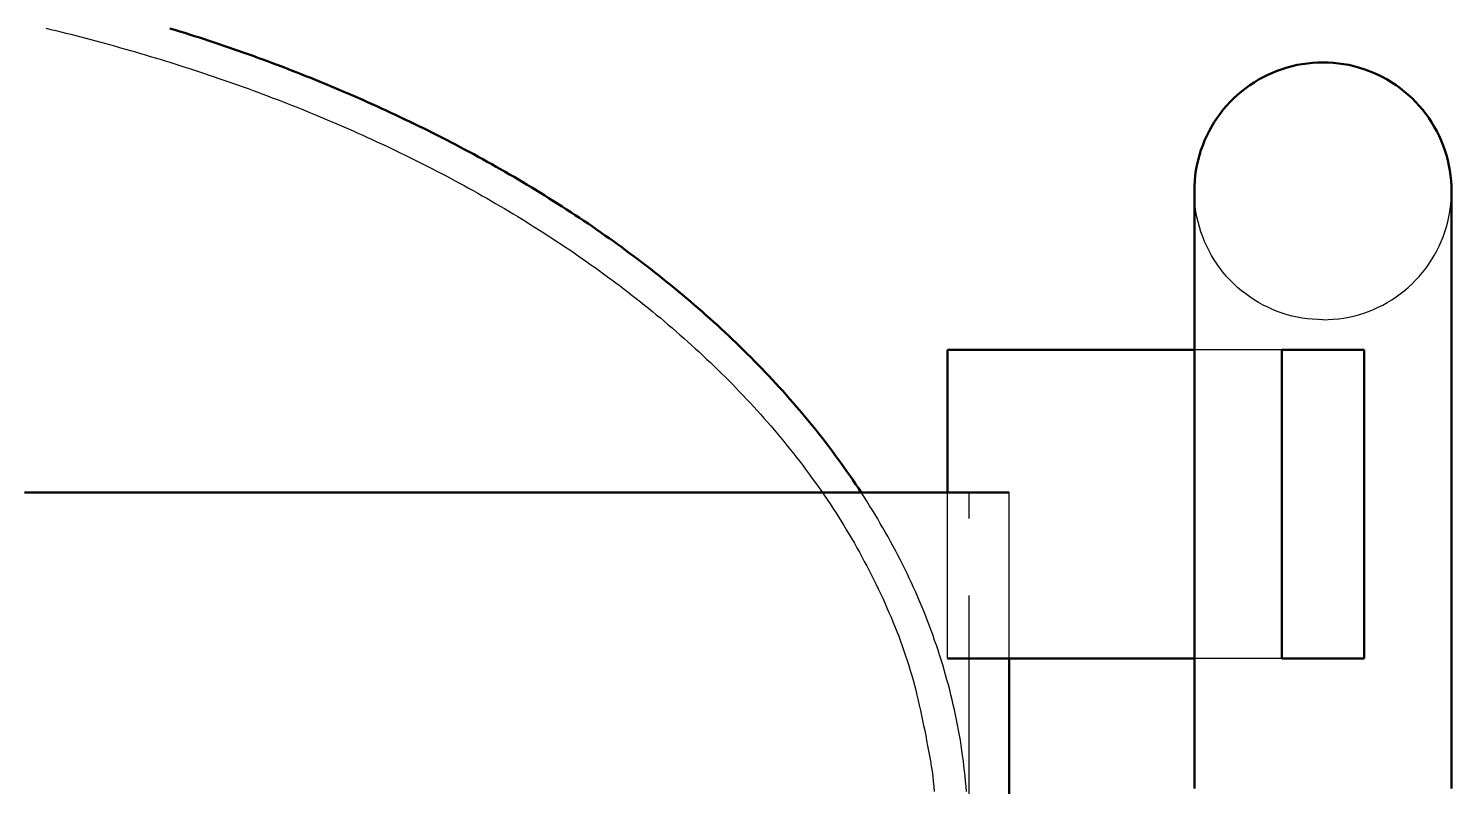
# Model space of a CAD drawing. Header units: millimetres. Extents: x 0 to 420, y 0 to 297.
# Drawn here: x 191.67 to 205.5, y 207.25 to 214.61 of the extents above; entities that cross this region are included whole.
import ezdxf

# ---------------------------------------------------------------- set-up
doc = ezdxf.new("R2010")
doc.units = ezdxf.units.MM
doc.linetypes.add('ISO02-TRAZOS', pattern=[3.75, 3, -0.75])
doc.layers.add('01-VISIBLE', color=7, linetype='CONTINUOUS', lineweight=50)
doc.layers.add('02-OCULTA', color=4, linetype='ISO02-TRAZOS', lineweight=25)

msp = doc.modelspace()

# ---------------------------------------------------------------- linework, layer by layer
at = {"layer": '01-VISIBLE'}
for p, q in [((203, 211.493), (200.6, 211.493)), ((200.6, 210.105), (200.6, 211.493)), ((204.65, 211.493), (203.85, 211.493)), ((203.85, 208.493), (203.85, 211.493)), ((204.65, 208.493), (204.65, 211.493)), ((203, 208.493), (200.6, 208.493)), ((201.2, 206.105), (201.2, 208.493)), ((204.65, 208.493), (203.85, 208.493))]:
    msp.add_line(p, q, dxfattribs=at)
for points in [[(199.763, 210.105), (199.736, 210.147), (199.708, 210.188), (199.68, 210.23), (199.652, 210.271), (199.623, 210.312), (199.594, 210.353), (199.565, 210.394), (199.536, 210.434), (199.506, 210.474), (199.476, 210.514), (199.446, 210.554), (199.416, 210.594), (199.385, 210.634), (199.354, 210.673), (199.323, 210.712), (199.292, 210.751), (199.26, 210.79), (199.228, 210.828), (199.196, 210.867), (199.164, 210.905), (199.131, 210.943), (199.099, 210.981), (199.066, 211.018), (199.033, 211.056), (198.999, 211.093), (198.966, 211.13), (198.932, 211.167), (198.898, 211.204), (198.864, 211.24), (198.829, 211.276), (198.795, 211.312), (198.76, 211.348), (198.725, 211.384), (198.69, 211.42), (198.654, 211.455), (198.619, 211.49), (198.583, 211.525), (198.547, 211.56), (198.511, 211.594), (198.475, 211.629), (198.438, 211.663), (198.401, 211.697), (198.365, 211.731), (198.328, 211.765), (198.291, 211.798), (198.253, 211.831), (198.216, 211.864), (198.178, 211.897), (198.14, 211.93), (198.102, 211.963), (198.064, 211.995), (198.026, 212.027), (197.988, 212.059), (197.949, 212.091), (197.91, 212.123), (197.871, 212.154), (197.832, 212.186), (197.793, 212.217), (197.754, 212.248), (197.715, 212.278), (197.675, 212.309), (197.635, 212.339), (197.595, 212.37), (197.555, 212.4), (197.515, 212.429), (197.475, 212.459), (197.435, 212.489), (197.394, 212.518), (197.354, 212.547), (197.313, 212.576), (197.272, 212.605), (197.231, 212.634), (197.19, 212.662), (197.149, 212.691), (197.107, 212.719), (197.066, 212.747), (197.024, 212.774), (196.983, 212.802), (196.941, 212.83), (196.899, 212.857), (196.857, 212.884), (196.815, 212.911), (196.773, 212.938), (196.73, 212.964), (196.688, 212.991), (196.645, 213.017), (196.603, 213.043), (196.56, 213.069), (196.517, 213.095), (196.474, 213.121), (196.431, 213.146), (196.388, 213.172), (196.345, 213.197), (196.302, 213.222), (196.258, 213.247), (196.215, 213.271), (196.171, 213.296), (196.128, 213.32), (196.084, 213.344), (196.04, 213.369), (195.996, 213.392), (195.952, 213.416), (195.908, 213.44), (195.864, 213.463), (195.819, 213.486), (195.775, 213.51), (195.731, 213.533), (195.686, 213.555), (195.642, 213.578), (195.597, 213.601), (195.552, 213.623), (195.507, 213.645), (195.463, 213.667), (195.418, 213.689), (195.373, 213.711), (195.328, 213.732), (195.282, 213.754), (195.237, 213.775), (195.192, 213.796), (195.146, 213.817), (195.101, 213.838), (195.055, 213.859), (195.01, 213.88), (194.964, 213.9), (194.919, 213.92), (194.873, 213.94), (194.827, 213.96), (194.781, 213.98), (194.735, 214), (194.689, 214.02), (194.643, 214.039), (194.597, 214.058), (194.551, 214.077), (194.504, 214.096), (194.458, 214.115), (194.412, 214.134), (194.365, 214.153), (194.319, 214.171), (194.272, 214.19), (194.226, 214.208), (194.179, 214.226), (194.132, 214.244), (194.086, 214.261), (194.039, 214.279), (193.992, 214.297), (193.945, 214.314), (193.898, 214.331), (193.851, 214.348), (193.804, 214.365), (193.757, 214.382), (193.71, 214.398), (193.663, 214.415), (193.615, 214.431), (193.568, 214.447), (193.521, 214.463), (193.473, 214.479), (193.426, 214.495), (193.378, 214.51), (193.331, 214.526), (193.283, 214.541), (193.235, 214.556), (193.188, 214.571), (193.14, 214.586), (193.092, 214.601), (193.044, 214.615)], [(205.5, 213.035), (205.499, 213.085), (205.496, 213.136), (205.491, 213.186), (205.483, 213.236), (205.474, 213.285), (205.463, 213.334), (205.45, 213.383), (205.435, 213.431), (205.418, 213.478), (205.4, 213.525), (205.379, 213.571), (205.356, 213.616), (205.332, 213.66), (205.306, 213.703), (205.278, 213.745), (205.249, 213.786), (205.218, 213.826), (205.185, 213.864), (205.151, 213.901), (205.116, 213.937), (205.079, 213.971), (205.04, 214.003), (205.001, 214.034), (204.96, 214.064), (204.918, 214.091), (204.875, 214.118), (204.831, 214.142), (204.786, 214.164), (204.74, 214.185), (204.693, 214.204), (204.646, 214.221), (204.597, 214.236), (204.549, 214.249), (204.5, 214.26), (204.45, 214.269), (204.4, 214.276), (204.35, 214.281), (204.3, 214.284), (204.25, 214.285), (204.199, 214.284), (204.149, 214.281), (204.099, 214.276), (204.049, 214.269), (204, 214.26), (203.951, 214.249), (203.902, 214.236), (203.854, 214.221), (203.806, 214.204), (203.76, 214.185), (203.714, 214.164), (203.669, 214.142), (203.625, 214.118), (203.582, 214.091), (203.54, 214.064), (203.499, 214.034), (203.459, 214.003), (203.421, 213.971), (203.384, 213.937), (203.348, 213.901), (203.314, 213.864), (203.281, 213.826), (203.25, 213.786), (203.221, 213.745), (203.193, 213.703), (203.167, 213.66), (203.143, 213.616), (203.12, 213.571), (203.1, 213.525), (203.081, 213.478), (203.064, 213.431), (203.049, 213.383), (203.036, 213.334), (203.025, 213.285), (203.016, 213.236), (203.009, 213.186), (203.004, 213.136), (203.001, 213.085), (203, 213.035)], [(203, 207.232), (203, 207.282), (203, 207.332), (203, 207.382), (203, 207.432), (203, 207.482), (203, 207.532), (203, 207.582), (203, 207.632), (203, 207.682), (203, 207.732), (203, 207.782), (203, 207.832), (203, 207.882), (203, 207.932), (203, 207.983), (203, 208.033), (203, 208.083), (203, 208.133), (203, 208.183), (203, 208.233), (203, 208.283), (203, 208.333), (203, 208.383), (203, 208.433), (203, 208.483), (203, 208.533), (203, 208.583), (203, 208.633), (203, 208.683), (203, 208.733), (203, 208.783), (203, 208.833), (203, 208.883), (203, 208.933), (203, 208.983), (203, 209.033), (203, 209.083), (203, 209.133), (203, 209.183), (203, 209.233), (203, 209.283), (203, 209.333), (203, 209.383), (203, 209.433), (203, 209.483), (203, 209.533), (203, 209.583), (203, 209.633), (203, 209.683), (203, 209.733), (203, 209.783), (203, 209.833), (203, 209.883), (203, 209.933), (203, 209.983), (203, 210.034), (203, 210.084), (203, 210.134), (203, 210.184), (203, 210.234), (203, 210.284), (203, 210.334), (203, 210.384), (203, 210.434), (203, 210.484), (203, 210.534), (203, 210.584), (203, 210.634), (203, 210.684), (203, 210.734), (203, 210.784), (203, 210.834), (203, 210.884), (203, 210.934), (203, 210.984), (203, 211.034), (203, 211.084), (203, 211.134), (203, 211.184), (203, 211.234), (203, 211.284), (203, 211.334), (203, 211.384), (203, 211.434), (203, 211.484), (203, 211.534), (203, 211.584), (203, 211.634), (203, 211.684), (203, 211.734), (203, 211.784), (203, 211.834), (203, 211.884), (203, 211.934), (203, 211.984), (203, 212.035), (203, 212.085), (203, 212.135), (203, 212.185), (203, 212.235), (203, 212.285), (203, 212.335), (203, 212.385), (203, 212.435), (203, 212.485), (203, 212.535), (203, 212.585), (203, 212.635), (203, 212.685), (203, 212.735), (203, 212.785), (203, 212.835), (203, 212.885), (203, 212.935), (203, 212.985), (203, 213.035)], [(205.5, 207.232), (205.5, 207.282), (205.5, 207.332), (205.5, 207.382), (205.5, 207.432), (205.5, 207.482), (205.5, 207.532), (205.5, 207.582), (205.5, 207.632), (205.5, 207.682), (205.5, 207.732), (205.5, 207.782), (205.5, 207.832), (205.5, 207.882), (205.5, 207.932), (205.5, 207.983), (205.5, 208.033), (205.5, 208.083), (205.5, 208.133), (205.5, 208.183), (205.5, 208.233), (205.5, 208.283), (205.5, 208.333), (205.5, 208.383), (205.5, 208.433), (205.5, 208.483), (205.5, 208.533), (205.5, 208.583), (205.5, 208.633), (205.5, 208.683), (205.5, 208.733), (205.5, 208.783), (205.5, 208.833), (205.5, 208.883), (205.5, 208.933), (205.5, 208.983), (205.5, 209.033), (205.5, 209.083), (205.5, 209.133), (205.5, 209.183), (205.5, 209.233), (205.5, 209.283), (205.5, 209.333), (205.5, 209.383), (205.5, 209.433), (205.5, 209.483), (205.5, 209.533), (205.5, 209.583), (205.5, 209.633), (205.5, 209.683), (205.5, 209.733), (205.5, 209.783), (205.5, 209.833), (205.5, 209.883), (205.5, 209.933), (205.5, 209.983), (205.5, 210.034), (205.5, 210.084), (205.5, 210.134), (205.5, 210.184), (205.5, 210.234), (205.5, 210.284), (205.5, 210.334), (205.5, 210.384), (205.5, 210.434), (205.5, 210.484), (205.5, 210.534), (205.5, 210.584), (205.5, 210.634), (205.5, 210.684), (205.5, 210.734), (205.5, 210.784), (205.5, 210.834), (205.5, 210.884), (205.5, 210.934), (205.5, 210.984), (205.5, 211.034), (205.5, 211.084), (205.5, 211.134), (205.5, 211.184), (205.5, 211.234), (205.5, 211.284), (205.5, 211.334), (205.5, 211.384), (205.5, 211.434), (205.5, 211.484), (205.5, 211.534), (205.5, 211.584), (205.5, 211.634), (205.5, 211.684), (205.5, 211.734), (205.5, 211.784), (205.5, 211.834), (205.5, 211.884), (205.5, 211.934), (205.5, 211.984), (205.5, 212.035), (205.5, 212.085), (205.5, 212.135), (205.5, 212.185), (205.5, 212.235), (205.5, 212.285), (205.5, 212.335), (205.5, 212.385), (205.5, 212.435), (205.5, 212.485), (205.5, 212.535), (205.5, 212.585), (205.5, 212.635), (205.5, 212.685), (205.5, 212.735), (205.5, 212.785), (205.5, 212.835), (205.5, 212.885), (205.5, 212.935), (205.5, 212.985), (205.5, 213.035)], [(205.5, 213.035), (205.5, 213.035), (205.5, 213.035), (205.5, 213.035), (205.5, 213.035), (205.5, 213.035), (205.5, 213.035)], [(191.631, 210.105), (191.681, 210.105), (191.731, 210.105), (191.782, 210.105), (191.832, 210.105), (191.882, 210.105), (191.932, 210.105), (191.982, 210.105), (192.032, 210.105), (192.082, 210.105), (192.132, 210.105), (192.182, 210.105), (192.232, 210.105), (192.282, 210.105), (192.333, 210.105), (192.383, 210.105), (192.433, 210.105), (192.483, 210.105), (192.533, 210.105), (192.583, 210.105), (192.633, 210.105), (192.683, 210.105), (192.733, 210.105), (192.783, 210.105), (192.834, 210.105), (192.884, 210.105), (192.934, 210.105), (192.984, 210.105), (193.034, 210.105), (193.084, 210.105), (193.134, 210.105), (193.184, 210.105), (193.234, 210.105), (193.284, 210.105), (193.335, 210.105), (193.385, 210.105), (193.435, 210.105), (193.485, 210.105), (193.535, 210.105), (193.585, 210.105), (193.635, 210.105), (193.685, 210.105), (193.735, 210.105), (193.785, 210.105), (193.835, 210.105), (193.886, 210.105), (193.936, 210.105), (193.986, 210.105), (194.036, 210.105), (194.086, 210.105), (194.136, 210.105), (194.186, 210.105), (194.236, 210.105), (194.286, 210.105), (194.336, 210.105), (194.387, 210.105), (194.437, 210.105), (194.487, 210.105), (194.537, 210.105), (194.587, 210.105), (194.637, 210.105), (194.687, 210.105), (194.737, 210.105), (194.787, 210.105), (194.837, 210.105), (194.888, 210.105), (194.938, 210.105), (194.988, 210.105), (195.038, 210.105), (195.088, 210.105), (195.138, 210.105), (195.188, 210.105), (195.238, 210.105), (195.288, 210.105), (195.338, 210.105), (195.388, 210.105), (195.439, 210.105), (195.489, 210.105), (195.539, 210.105), (195.589, 210.105), (195.639, 210.105), (195.689, 210.105), (195.739, 210.105), (195.789, 210.105), (195.839, 210.105), (195.889, 210.105), (195.94, 210.105), (195.99, 210.105), (196.04, 210.105), (196.09, 210.105), (196.14, 210.105), (196.19, 210.105), (196.24, 210.105), (196.29, 210.105), (196.34, 210.105), (196.39, 210.105), (196.44, 210.105), (196.491, 210.105), (196.541, 210.105), (196.591, 210.105), (196.641, 210.105), (196.691, 210.105), (196.741, 210.105), (196.791, 210.105), (196.841, 210.105), (196.891, 210.105), (196.941, 210.105), (196.992, 210.105), (197.042, 210.105), (197.092, 210.105), (197.142, 210.105), (197.192, 210.105), (197.242, 210.105), (197.292, 210.105), (197.342, 210.105), (197.392, 210.105), (197.442, 210.105), (197.493, 210.105), (197.543, 210.105), (197.593, 210.105), (197.643, 210.105), (197.693, 210.105), (197.743, 210.105), (197.793, 210.105), (197.843, 210.105), (197.893, 210.105), (197.943, 210.105), (197.993, 210.105), (198.044, 210.105), (198.094, 210.105), (198.144, 210.105), (198.194, 210.105), (198.244, 210.105), (198.294, 210.105), (198.344, 210.105), (198.394, 210.105), (198.444, 210.105), (198.494, 210.105), (198.545, 210.105), (198.595, 210.105), (198.645, 210.105), (198.695, 210.105), (198.745, 210.105), (198.795, 210.105), (198.845, 210.105), (198.895, 210.105), (198.945, 210.105), (198.995, 210.105), (199.046, 210.105), (199.096, 210.105), (199.146, 210.105), (199.196, 210.105), (199.246, 210.105), (199.296, 210.105), (199.346, 210.105), (199.396, 210.105), (199.446, 210.105), (199.496, 210.105), (199.546, 210.105), (199.597, 210.105), (199.647, 210.105), (199.697, 210.105), (199.747, 210.105), (199.797, 210.105), (199.847, 210.105), (199.897, 210.105), (199.947, 210.105), (199.997, 210.105), (200.047, 210.105), (200.098, 210.105), (200.148, 210.105), (200.198, 210.105), (200.248, 210.105), (200.298, 210.105), (200.348, 210.105), (200.398, 210.105), (200.448, 210.105), (200.498, 210.105), (200.548, 210.105), (200.599, 210.105), (200.649, 210.105), (200.699, 210.105), (200.749, 210.105), (200.799, 210.105), (200.849, 210.105), (200.899, 210.105), (200.949, 210.105), (200.999, 210.105), (201.049, 210.105), (201.099, 210.105), (201.15, 210.105), (201.2, 210.105)]]:
    msp.add_lwpolyline(points, dxfattribs=at)
at = {"layer": '02-OCULTA'}
for p, q in [((203.85, 211.493), (200.6, 211.493)), ((200.6, 208.493), (200.6, 211.493)), ((203.85, 211.493), (203, 211.493)), ((204.65, 211.493), (203.85, 211.493)), ((203.85, 211.493), (203.85, 208.493)), ((203.85, 208.493), (203.85, 211.493)), ((203.85, 211.493), (203.85, 208.493)), ((204.65, 208.493), (204.65, 211.493)), ((200.6, 208.493), (200.6, 210.105)), ((200.81, 206.105), (200.81, 210.105)), ((201.2, 208.493), (201.2, 210.105)), ((203.85, 208.493), (200.6, 208.493)), ((203.85, 208.493), (203, 208.493)), ((204.65, 208.493), (203.85, 208.493))]:
    msp.add_line(p, q, dxfattribs=at)
for points in [[(191.838, 214.618), (191.886, 214.606), (191.935, 214.594), (191.984, 214.582), (192.032, 214.57), (192.081, 214.558), (192.129, 214.545), (192.178, 214.533), (192.226, 214.52), (192.275, 214.508), (192.323, 214.495), (192.371, 214.482), (192.42, 214.468), (192.468, 214.455), (192.516, 214.442), (192.564, 214.428), (192.613, 214.415), (192.661, 214.401), (192.709, 214.387), (192.757, 214.373), (192.805, 214.359), (192.853, 214.344), (192.901, 214.33), (192.949, 214.315), (192.997, 214.301), (193.044, 214.286), (193.092, 214.271), (193.14, 214.256), (193.188, 214.24), (193.235, 214.225), (193.283, 214.209), (193.331, 214.194), (193.378, 214.178), (193.426, 214.162), (193.473, 214.146), (193.52, 214.13), (193.568, 214.113), (193.615, 214.097), (193.662, 214.08), (193.709, 214.064), (193.757, 214.047), (193.804, 214.03), (193.851, 214.013), (193.898, 213.995), (193.945, 213.978), (193.991, 213.96), (194.038, 213.942), (194.085, 213.925), (194.132, 213.907), (194.178, 213.888), (194.225, 213.87), (194.272, 213.852), (194.318, 213.833), (194.365, 213.814), (194.411, 213.795), (194.457, 213.776), (194.503, 213.757), (194.55, 213.738), (194.596, 213.718), (194.642, 213.699), (194.688, 213.679), (194.734, 213.659), (194.78, 213.639), (194.826, 213.619), (194.871, 213.598), (194.917, 213.578), (194.963, 213.557), (195.008, 213.536), (195.054, 213.515), (195.099, 213.494), (195.144, 213.473), (195.19, 213.452), (195.235, 213.43), (195.28, 213.408), (195.325, 213.386), (195.37, 213.364), (195.415, 213.342), (195.46, 213.32), (195.504, 213.297), (195.549, 213.275), (195.594, 213.252), (195.638, 213.229), (195.682, 213.206), (195.727, 213.182), (195.771, 213.159), (195.815, 213.135), (195.859, 213.111), (195.903, 213.088), (195.947, 213.063), (195.991, 213.039), (196.035, 213.015), (196.078, 212.99), (196.122, 212.965), (196.165, 212.94), (196.208, 212.915), (196.252, 212.89), (196.295, 212.865), (196.338, 212.839), (196.381, 212.813), (196.424, 212.787), (196.466, 212.761), (196.509, 212.735), (196.551, 212.708), (196.594, 212.682), (196.636, 212.655), (196.678, 212.628), (196.72, 212.601), (196.762, 212.574), (196.804, 212.546), (196.846, 212.518), (196.888, 212.491), (196.929, 212.463), (196.971, 212.434), (197.012, 212.406), (197.053, 212.378), (197.094, 212.349), (197.135, 212.32), (197.176, 212.291), (197.216, 212.262), (197.257, 212.232), (197.297, 212.203), (197.338, 212.173), (197.378, 212.143), (197.418, 212.113), (197.458, 212.083), (197.497, 212.052), (197.537, 212.021), (197.576, 211.991), (197.616, 211.96), (197.655, 211.928), (197.694, 211.897), (197.733, 211.865), (197.771, 211.834), (197.81, 211.802), (197.848, 211.77), (197.887, 211.737), (197.925, 211.705), (197.963, 211.672), (198, 211.639), (198.038, 211.606), (198.075, 211.573), (198.113, 211.539), (198.15, 211.506), (198.187, 211.472), (198.223, 211.438), (198.26, 211.403), (198.296, 211.369), (198.332, 211.334), (198.368, 211.299), (198.404, 211.264), (198.439, 211.229), (198.475, 211.194), (198.51, 211.158), (198.545, 211.122), (198.58, 211.086), (198.614, 211.05), (198.648, 211.013), (198.683, 210.977), (198.717, 210.94), (198.75, 210.903), (198.784, 210.866), (198.817, 210.828), (198.85, 210.79), (198.883, 210.753), (198.915, 210.715), (198.948, 210.676), (198.98, 210.638), (199.012, 210.599), (199.043, 210.561), (199.075, 210.522), (199.106, 210.482), (199.137, 210.443), (199.168, 210.403), (199.198, 210.364), (199.228, 210.324), (199.258, 210.283), (199.287, 210.243), (199.317, 210.202), (199.346, 210.161), (199.375, 210.12), (199.403, 210.079), (199.431, 210.038), (199.459, 209.996), (199.487, 209.954), (199.514, 209.912), (199.541, 209.87), (199.567, 209.828), (199.594, 209.785), (199.62, 209.742), (199.645, 209.699), (199.671, 209.656), (199.696, 209.613), (199.72, 209.569), (199.745, 209.526), (199.769, 209.482), (199.792, 209.437), (199.816, 209.393), (199.839, 209.349), (199.862, 209.304), (199.884, 209.259), (199.906, 209.214), (199.928, 209.169), (199.949, 209.124), (199.971, 209.079), (199.991, 209.033), (200.012, 208.987), (200.032, 208.942), (200.052, 208.896), (200.071, 208.849), (200.09, 208.803), (200.108, 208.757), (200.127, 208.71), (200.144, 208.663), (200.161, 208.616), (200.178, 208.569), (200.194, 208.521), (200.21, 208.474), (200.225, 208.426), (200.239, 208.378), (200.253, 208.33), (200.267, 208.282), (200.28, 208.233), (200.292, 208.185), (200.304, 208.136), (200.316, 208.087), (200.327, 208.039), (200.338, 207.99), (200.349, 207.941), (200.359, 207.892), (200.369, 207.843), (200.379, 207.794), (200.389, 207.745), (200.398, 207.696), (200.408, 207.646), (200.417, 207.597), (200.426, 207.548), (200.435, 207.499), (200.443, 207.449), (200.451, 207.4), (200.457, 207.35), (200.463, 207.3), (200.467, 207.25), (200.471, 207.2)], [(203, 207.232), (203, 207.282), (203, 207.332), (203, 207.382), (203, 207.432), (203, 207.482), (203, 207.532), (203, 207.582), (203, 207.632), (203, 207.682), (203, 207.732), (203, 207.782), (203, 207.832), (203, 207.882), (203, 207.932), (203, 207.983), (203, 208.033), (203, 208.083), (203, 208.133), (203, 208.183), (203, 208.233), (203, 208.283), (203, 208.333), (203, 208.383), (203, 208.433), (203, 208.483), (203, 208.533), (203, 208.583), (203, 208.633), (203, 208.683), (203, 208.733), (203, 208.783), (203, 208.833), (203, 208.883), (203, 208.933), (203, 208.983), (203, 209.033), (203, 209.083), (203, 209.133), (203, 209.183), (203, 209.233), (203, 209.283), (203, 209.333), (203, 209.383), (203, 209.433), (203, 209.483), (203, 209.533), (203, 209.583), (203, 209.633), (203, 209.683), (203, 209.733), (203, 209.783), (203, 209.833), (203, 209.883), (203, 209.933), (203, 209.983), (203, 210.034), (203, 210.084), (203, 210.134), (203, 210.184), (203, 210.234), (203, 210.284), (203, 210.334), (203, 210.384), (203, 210.434), (203, 210.484), (203, 210.534), (203, 210.584), (203, 210.634), (203, 210.684), (203, 210.734), (203, 210.784), (203, 210.834), (203, 210.884), (203, 210.934), (203, 210.984), (203, 211.034), (203, 211.084), (203, 211.134), (203, 211.184), (203, 211.234), (203, 211.284), (203, 211.334), (203, 211.384), (203, 211.434), (203, 211.484), (203, 211.534), (203, 211.584), (203, 211.634), (203, 211.684), (203, 211.734), (203, 211.784), (203, 211.834), (203, 211.884), (203, 211.934), (203, 211.984), (203, 212.035), (203, 212.085), (203, 212.135), (203, 212.185), (203, 212.235), (203, 212.285), (203, 212.335), (203, 212.385), (203, 212.435), (203, 212.485), (203, 212.535), (203, 212.585), (203, 212.635), (203, 212.685), (203, 212.735), (203, 212.785), (203, 212.835), (203, 212.885), (203, 212.935), (203, 212.985), (203, 213.035)], [(204.25, 211.785), (204.199, 211.786), (204.149, 211.789), (204.099, 211.794), (204.049, 211.801), (204, 211.81), (203.951, 211.821), (203.902, 211.834), (203.854, 211.849), (203.806, 211.866), (203.76, 211.885), (203.714, 211.906), (203.669, 211.928), (203.625, 211.952), (203.582, 211.979), (203.54, 212.006), (203.499, 212.036), (203.459, 212.067), (203.421, 212.099), (203.384, 212.133), (203.348, 212.169), (203.314, 212.206), (203.281, 212.244), (203.25, 212.284), (203.221, 212.325), (203.193, 212.367), (203.167, 212.41), (203.143, 212.454), (203.12, 212.499), (203.1, 212.545), (203.081, 212.592), (203.064, 212.639), (203.049, 212.687), (203.036, 212.736), (203.025, 212.785), (203.016, 212.834), (203.009, 212.884), (203.004, 212.934), (203.001, 212.985), (203, 213.035)], [(204.25, 211.785), (204.3, 211.786), (204.35, 211.789), (204.4, 211.794), (204.45, 211.801), (204.5, 211.81), (204.549, 211.821), (204.597, 211.834), (204.646, 211.849), (204.693, 211.866), (204.74, 211.885), (204.786, 211.906), (204.831, 211.928), (204.875, 211.952), (204.918, 211.979), (204.96, 212.006), (205.001, 212.036), (205.04, 212.067), (205.079, 212.099), (205.116, 212.133), (205.151, 212.169), (205.185, 212.206), (205.218, 212.244), (205.249, 212.284), (205.278, 212.325), (205.306, 212.367), (205.332, 212.41), (205.356, 212.454), (205.379, 212.499), (205.4, 212.545), (205.418, 212.592), (205.435, 212.639), (205.45, 212.687), (205.463, 212.736), (205.474, 212.785), (205.483, 212.834), (205.491, 212.884), (205.496, 212.934), (205.499, 212.985), (205.5, 213.035)], [(205.5, 207.232), (205.5, 207.282), (205.5, 207.332), (205.5, 207.382), (205.5, 207.432), (205.5, 207.482), (205.5, 207.532), (205.5, 207.582), (205.5, 207.632), (205.5, 207.682), (205.5, 207.732), (205.5, 207.782), (205.5, 207.832), (205.5, 207.882), (205.5, 207.932), (205.5, 207.982), (205.5, 208.033), (205.5, 208.083), (205.5, 208.133), (205.5, 208.183), (205.5, 208.233), (205.5, 208.283), (205.5, 208.333), (205.5, 208.383), (205.5, 208.433), (205.5, 208.483), (205.5, 208.533), (205.5, 208.583), (205.5, 208.633), (205.5, 208.683), (205.5, 208.733), (205.5, 208.783), (205.5, 208.833), (205.5, 208.883), (205.5, 208.933), (205.5, 208.983), (205.5, 209.033), (205.5, 209.083), (205.5, 209.133), (205.5, 209.183), (205.5, 209.233), (205.5, 209.283), (205.5, 209.333), (205.5, 209.383), (205.5, 209.433), (205.5, 209.483), (205.5, 209.533), (205.5, 209.583), (205.5, 209.633), (205.5, 209.683), (205.5, 209.733), (205.5, 209.783), (205.5, 209.833), (205.5, 209.883), (205.5, 209.933), (205.5, 209.983), (205.5, 210.033), (205.5, 210.083), (205.5, 210.134), (205.5, 210.184), (205.5, 210.234), (205.5, 210.284), (205.5, 210.334), (205.5, 210.384), (205.5, 210.434), (205.5, 210.484), (205.5, 210.534), (205.5, 210.584), (205.5, 210.634), (205.5, 210.684), (205.5, 210.734), (205.5, 210.784), (205.5, 210.834), (205.5, 210.884), (205.5, 210.934), (205.5, 210.984), (205.5, 211.034), (205.5, 211.084), (205.5, 211.134), (205.5, 211.184), (205.5, 211.234), (205.5, 211.284), (205.5, 211.334), (205.5, 211.384), (205.5, 211.434), (205.5, 211.484), (205.5, 211.534), (205.5, 211.584), (205.5, 211.634), (205.5, 211.684), (205.5, 211.734), (205.5, 211.784), (205.5, 211.834), (205.5, 211.884), (205.5, 211.934), (205.5, 211.984), (205.5, 212.034), (205.5, 212.084), (205.5, 212.134), (205.5, 212.185), (205.5, 212.235), (205.5, 212.285), (205.5, 212.335), (205.5, 212.385), (205.5, 212.435), (205.5, 212.485), (205.5, 212.535), (205.5, 212.585), (205.5, 212.635), (205.5, 212.685), (205.5, 212.735), (205.5, 212.785), (205.5, 212.835), (205.5, 212.885), (205.5, 212.935), (205.5, 212.985), (205.5, 213.035)], [(201.2, 210.105), (201.15, 210.105), (201.099, 210.105), (201.049, 210.105), (200.999, 210.105), (200.949, 210.105), (200.899, 210.105), (200.849, 210.105), (200.799, 210.105), (200.749, 210.105), (200.699, 210.105), (200.649, 210.105), (200.599, 210.105), (200.548, 210.105), (200.498, 210.105), (200.448, 210.105), (200.398, 210.105), (200.348, 210.105), (200.298, 210.105), (200.248, 210.105), (200.198, 210.105), (200.148, 210.105), (200.098, 210.105), (200.047, 210.105), (199.997, 210.105), (199.947, 210.105), (199.897, 210.105), (199.847, 210.105), (199.797, 210.105), (199.747, 210.105), (199.697, 210.105), (199.647, 210.105), (199.597, 210.105), (199.546, 210.105), (199.496, 210.105), (199.446, 210.105), (199.396, 210.105), (199.346, 210.105), (199.296, 210.105), (199.246, 210.105), (199.196, 210.105), (199.146, 210.105), (199.096, 210.105), (199.046, 210.105), (198.995, 210.105), (198.945, 210.105), (198.895, 210.105), (198.845, 210.105), (198.795, 210.105), (198.745, 210.105), (198.695, 210.105), (198.645, 210.105), (198.595, 210.105), (198.545, 210.105), (198.494, 210.105), (198.444, 210.105), (198.394, 210.105), (198.344, 210.105), (198.294, 210.105), (198.244, 210.105), (198.194, 210.105), (198.144, 210.105), (198.094, 210.105), (198.044, 210.105), (197.993, 210.105), (197.943, 210.105), (197.893, 210.105), (197.843, 210.105), (197.793, 210.105), (197.743, 210.105), (197.693, 210.105), (197.643, 210.105), (197.593, 210.105), (197.543, 210.105), (197.493, 210.105), (197.442, 210.105), (197.392, 210.105), (197.342, 210.105), (197.292, 210.105), (197.242, 210.105), (197.192, 210.105), (197.142, 210.105), (197.092, 210.105), (197.042, 210.105), (196.992, 210.105), (196.941, 210.105), (196.891, 210.105), (196.841, 210.105), (196.791, 210.105), (196.741, 210.105), (196.691, 210.105), (196.641, 210.105), (196.591, 210.105), (196.541, 210.105), (196.491, 210.105), (196.44, 210.105), (196.39, 210.105), (196.34, 210.105), (196.29, 210.105), (196.24, 210.105), (196.19, 210.105), (196.14, 210.105), (196.09, 210.105), (196.04, 210.105), (195.99, 210.105), (195.94, 210.105), (195.889, 210.105), (195.839, 210.105), (195.789, 210.105), (195.739, 210.105), (195.689, 210.105), (195.639, 210.105), (195.589, 210.105), (195.539, 210.105), (195.489, 210.105), (195.439, 210.105), (195.388, 210.105), (195.338, 210.105), (195.288, 210.105), (195.238, 210.105), (195.188, 210.105), (195.138, 210.105), (195.088, 210.105), (195.038, 210.105), (194.988, 210.105), (194.938, 210.105), (194.888, 210.105), (194.837, 210.105), (194.787, 210.105), (194.737, 210.105), (194.687, 210.105), (194.637, 210.105), (194.587, 210.105), (194.537, 210.105), (194.487, 210.105), (194.437, 210.105), (194.387, 210.105), (194.336, 210.105), (194.286, 210.105), (194.236, 210.105), (194.186, 210.105), (194.136, 210.105), (194.086, 210.105), (194.036, 210.105), (193.986, 210.105), (193.936, 210.105), (193.886, 210.105), (193.835, 210.105), (193.785, 210.105), (193.735, 210.105), (193.685, 210.105), (193.635, 210.105), (193.585, 210.105), (193.535, 210.105), (193.485, 210.105), (193.435, 210.105), (193.385, 210.105), (193.335, 210.105), (193.284, 210.105), (193.234, 210.105), (193.184, 210.105), (193.134, 210.105), (193.084, 210.105), (193.034, 210.105), (192.984, 210.105), (192.934, 210.105), (192.884, 210.105), (192.834, 210.105), (192.783, 210.105), (192.733, 210.105), (192.683, 210.105), (192.633, 210.105), (192.583, 210.105), (192.533, 210.105), (192.483, 210.105), (192.433, 210.105), (192.383, 210.105), (192.333, 210.105), (192.282, 210.105), (192.232, 210.105), (192.182, 210.105), (192.132, 210.105), (192.082, 210.105), (192.032, 210.105), (191.982, 210.105), (191.932, 210.105), (191.882, 210.105), (191.832, 210.105), (191.782, 210.105), (191.731, 210.105), (191.681, 210.105), (191.631, 210.105)], [(191.634, 210.105), (191.684, 210.105), (191.734, 210.105), (191.785, 210.105), (191.835, 210.105), (191.885, 210.105), (191.935, 210.105), (191.985, 210.105), (192.035, 210.105), (192.085, 210.105), (192.136, 210.105), (192.186, 210.105), (192.236, 210.105), (192.286, 210.105), (192.336, 210.105), (192.386, 210.105), (192.436, 210.105), (192.487, 210.105), (192.537, 210.105), (192.587, 210.105), (192.637, 210.105), (192.687, 210.105), (192.737, 210.105), (192.787, 210.105), (192.837, 210.105), (192.888, 210.105), (192.938, 210.105), (192.988, 210.105), (193.038, 210.105), (193.088, 210.105), (193.138, 210.105), (193.188, 210.105), (193.239, 210.105), (193.289, 210.105), (193.339, 210.105), (193.389, 210.105), (193.439, 210.105), (193.489, 210.105), (193.539, 210.105), (193.59, 210.105), (193.64, 210.105), (193.69, 210.105), (193.74, 210.105), (193.79, 210.105), (193.84, 210.105), (193.89, 210.105), (193.941, 210.105), (193.991, 210.105), (194.041, 210.105), (194.091, 210.105), (194.141, 210.105), (194.191, 210.105), (194.241, 210.105), (194.292, 210.105), (194.342, 210.105), (194.392, 210.105), (194.442, 210.105), (194.492, 210.105), (194.542, 210.105), (194.592, 210.105), (194.643, 210.105), (194.693, 210.105), (194.743, 210.105), (194.793, 210.105), (194.843, 210.105), (194.893, 210.105), (194.943, 210.105), (194.993, 210.105), (195.044, 210.105), (195.094, 210.105), (195.144, 210.105), (195.194, 210.105), (195.244, 210.105), (195.294, 210.105), (195.344, 210.105), (195.395, 210.105), (195.445, 210.105), (195.495, 210.105), (195.545, 210.105), (195.595, 210.105), (195.645, 210.105), (195.695, 210.105), (195.746, 210.105), (195.796, 210.105), (195.846, 210.105), (195.896, 210.105), (195.946, 210.105), (195.996, 210.105), (196.046, 210.105), (196.097, 210.105), (196.147, 210.105), (196.197, 210.105), (196.247, 210.105), (196.297, 210.105), (196.347, 210.105), (196.397, 210.105), (196.448, 210.105), (196.498, 210.105), (196.548, 210.105), (196.598, 210.105), (196.648, 210.105), (196.698, 210.105), (196.748, 210.105), (196.799, 210.105), (196.849, 210.105), (196.899, 210.105), (196.949, 210.105), (196.999, 210.105), (197.049, 210.105), (197.099, 210.105), (197.149, 210.105), (197.2, 210.105), (197.25, 210.105), (197.3, 210.105), (197.35, 210.105), (197.4, 210.105), (197.45, 210.105), (197.5, 210.105), (197.551, 210.105), (197.601, 210.105), (197.651, 210.105), (197.701, 210.105), (197.751, 210.105), (197.801, 210.105), (197.851, 210.105), (197.902, 210.105), (197.952, 210.105), (198.002, 210.105), (198.052, 210.105), (198.102, 210.105), (198.152, 210.105), (198.202, 210.105), (198.253, 210.105), (198.303, 210.105), (198.353, 210.105), (198.403, 210.105), (198.453, 210.105), (198.503, 210.105), (198.553, 210.105), (198.604, 210.105), (198.654, 210.105), (198.704, 210.105), (198.754, 210.105), (198.804, 210.105), (198.854, 210.105), (198.904, 210.105), (198.955, 210.105), (199.005, 210.105), (199.055, 210.105), (199.105, 210.105), (199.155, 210.105), (199.205, 210.105), (199.255, 210.105), (199.305, 210.105), (199.356, 210.105), (199.406, 210.105), (199.456, 210.105), (199.506, 210.105), (199.556, 210.105), (199.606, 210.105), (199.656, 210.105), (199.707, 210.105), (199.757, 210.105), (199.807, 210.105), (199.857, 210.105), (199.907, 210.105), (199.957, 210.105), (200.007, 210.105), (200.058, 210.105), (200.108, 210.105), (200.158, 210.105), (200.208, 210.105), (200.258, 210.105), (200.308, 210.105), (200.358, 210.105), (200.409, 210.105), (200.459, 210.105), (200.509, 210.105), (200.559, 210.105), (200.609, 210.105), (200.659, 210.105), (200.709, 210.105), (200.76, 210.105), (200.81, 210.105)], [(200.81, 210.105), (200.76, 210.105), (200.709, 210.105), (200.659, 210.105), (200.609, 210.105), (200.559, 210.105), (200.509, 210.105), (200.459, 210.105), (200.409, 210.105), (200.358, 210.105), (200.308, 210.105), (200.258, 210.105), (200.208, 210.105), (200.158, 210.105), (200.108, 210.105), (200.058, 210.105), (200.007, 210.105), (199.957, 210.105), (199.907, 210.105), (199.857, 210.105), (199.807, 210.105), (199.757, 210.105), (199.707, 210.105), (199.656, 210.105), (199.606, 210.105), (199.556, 210.105), (199.506, 210.105), (199.456, 210.105), (199.406, 210.105), (199.356, 210.105), (199.305, 210.105), (199.255, 210.105), (199.205, 210.105), (199.155, 210.105), (199.105, 210.105), (199.055, 210.105), (199.005, 210.105), (198.955, 210.105), (198.904, 210.105), (198.854, 210.105), (198.804, 210.105), (198.754, 210.105), (198.704, 210.105), (198.654, 210.105), (198.604, 210.105), (198.553, 210.105), (198.503, 210.105), (198.453, 210.105), (198.403, 210.105), (198.353, 210.105), (198.303, 210.105), (198.253, 210.105), (198.202, 210.105), (198.152, 210.105), (198.102, 210.105), (198.052, 210.105), (198.002, 210.105), (197.952, 210.105), (197.902, 210.105), (197.851, 210.105), (197.801, 210.105), (197.751, 210.105), (197.701, 210.105), (197.651, 210.105), (197.601, 210.105), (197.551, 210.105), (197.5, 210.105), (197.45, 210.105), (197.4, 210.105), (197.35, 210.105), (197.3, 210.105), (197.25, 210.105), (197.2, 210.105), (197.149, 210.105), (197.099, 210.105), (197.049, 210.105), (196.999, 210.105), (196.949, 210.105), (196.899, 210.105), (196.849, 210.105), (196.799, 210.105), (196.748, 210.105), (196.698, 210.105), (196.648, 210.105), (196.598, 210.105), (196.548, 210.105), (196.498, 210.105), (196.448, 210.105), (196.397, 210.105), (196.347, 210.105), (196.297, 210.105), (196.247, 210.105), (196.197, 210.105), (196.147, 210.105), (196.097, 210.105), (196.046, 210.105), (195.996, 210.105), (195.946, 210.105), (195.896, 210.105), (195.846, 210.105), (195.796, 210.105), (195.746, 210.105), (195.695, 210.105), (195.645, 210.105), (195.595, 210.105), (195.545, 210.105), (195.495, 210.105), (195.445, 210.105), (195.395, 210.105), (195.344, 210.105), (195.294, 210.105), (195.244, 210.105), (195.194, 210.105), (195.144, 210.105), (195.094, 210.105), (195.044, 210.105), (194.993, 210.105), (194.943, 210.105), (194.893, 210.105), (194.843, 210.105), (194.793, 210.105), (194.743, 210.105), (194.693, 210.105), (194.643, 210.105), (194.592, 210.105), (194.542, 210.105), (194.492, 210.105), (194.442, 210.105), (194.392, 210.105), (194.342, 210.105), (194.292, 210.105), (194.241, 210.105), (194.191, 210.105), (194.141, 210.105), (194.091, 210.105), (194.041, 210.105), (193.991, 210.105), (193.941, 210.105), (193.89, 210.105), (193.84, 210.105), (193.79, 210.105), (193.74, 210.105), (193.69, 210.105), (193.64, 210.105), (193.59, 210.105), (193.539, 210.105), (193.489, 210.105), (193.439, 210.105), (193.389, 210.105), (193.339, 210.105), (193.289, 210.105), (193.239, 210.105), (193.188, 210.105), (193.138, 210.105), (193.088, 210.105), (193.038, 210.105), (192.988, 210.105), (192.938, 210.105), (192.888, 210.105), (192.837, 210.105), (192.787, 210.105), (192.737, 210.105), (192.687, 210.105), (192.637, 210.105), (192.587, 210.105), (192.537, 210.105), (192.487, 210.105), (192.436, 210.105), (192.386, 210.105), (192.336, 210.105), (192.286, 210.105), (192.236, 210.105), (192.186, 210.105), (192.136, 210.105), (192.085, 210.105), (192.035, 210.105), (191.985, 210.105), (191.935, 210.105), (191.885, 210.105), (191.835, 210.105), (191.785, 210.105), (191.734, 210.105), (191.684, 210.105), (191.634, 210.105)], [(200.785, 207.201), (200.781, 207.251), (200.777, 207.301), (200.772, 207.351), (200.767, 207.401), (200.761, 207.451), (200.755, 207.501), (200.748, 207.55), (200.741, 207.6), (200.734, 207.65), (200.726, 207.699), (200.717, 207.749), (200.708, 207.798), (200.699, 207.848), (200.689, 207.897), (200.679, 207.946), (200.669, 207.995), (200.657, 208.044), (200.646, 208.093), (200.634, 208.142), (200.622, 208.19), (200.609, 208.239), (200.596, 208.287), (200.582, 208.336), (200.569, 208.384), (200.554, 208.432), (200.539, 208.48), (200.524, 208.528), (200.509, 208.575), (200.493, 208.623), (200.476, 208.67), (200.46, 208.718), (200.442, 208.765), (200.425, 208.812), (200.407, 208.859), (200.389, 208.905), (200.37, 208.952), (200.351, 208.999), (200.332, 209.045), (200.312, 209.091), (200.292, 209.137), (200.271, 209.183), (200.25, 209.228), (200.229, 209.274), (200.208, 209.319), (200.186, 209.364), (200.163, 209.409), (200.141, 209.454), (200.118, 209.499), (200.095, 209.543), (200.071, 209.588), (200.047, 209.632), (200.023, 209.676), (199.998, 209.719), (199.973, 209.763), (199.948, 209.806), (199.923, 209.85), (199.897, 209.893), (199.871, 209.935), (199.844, 209.978), (199.818, 210.021), (199.791, 210.063), (199.763, 210.105)]]:
    msp.add_lwpolyline(points, dxfattribs=at)

doc.saveas('drawing.dxf')
